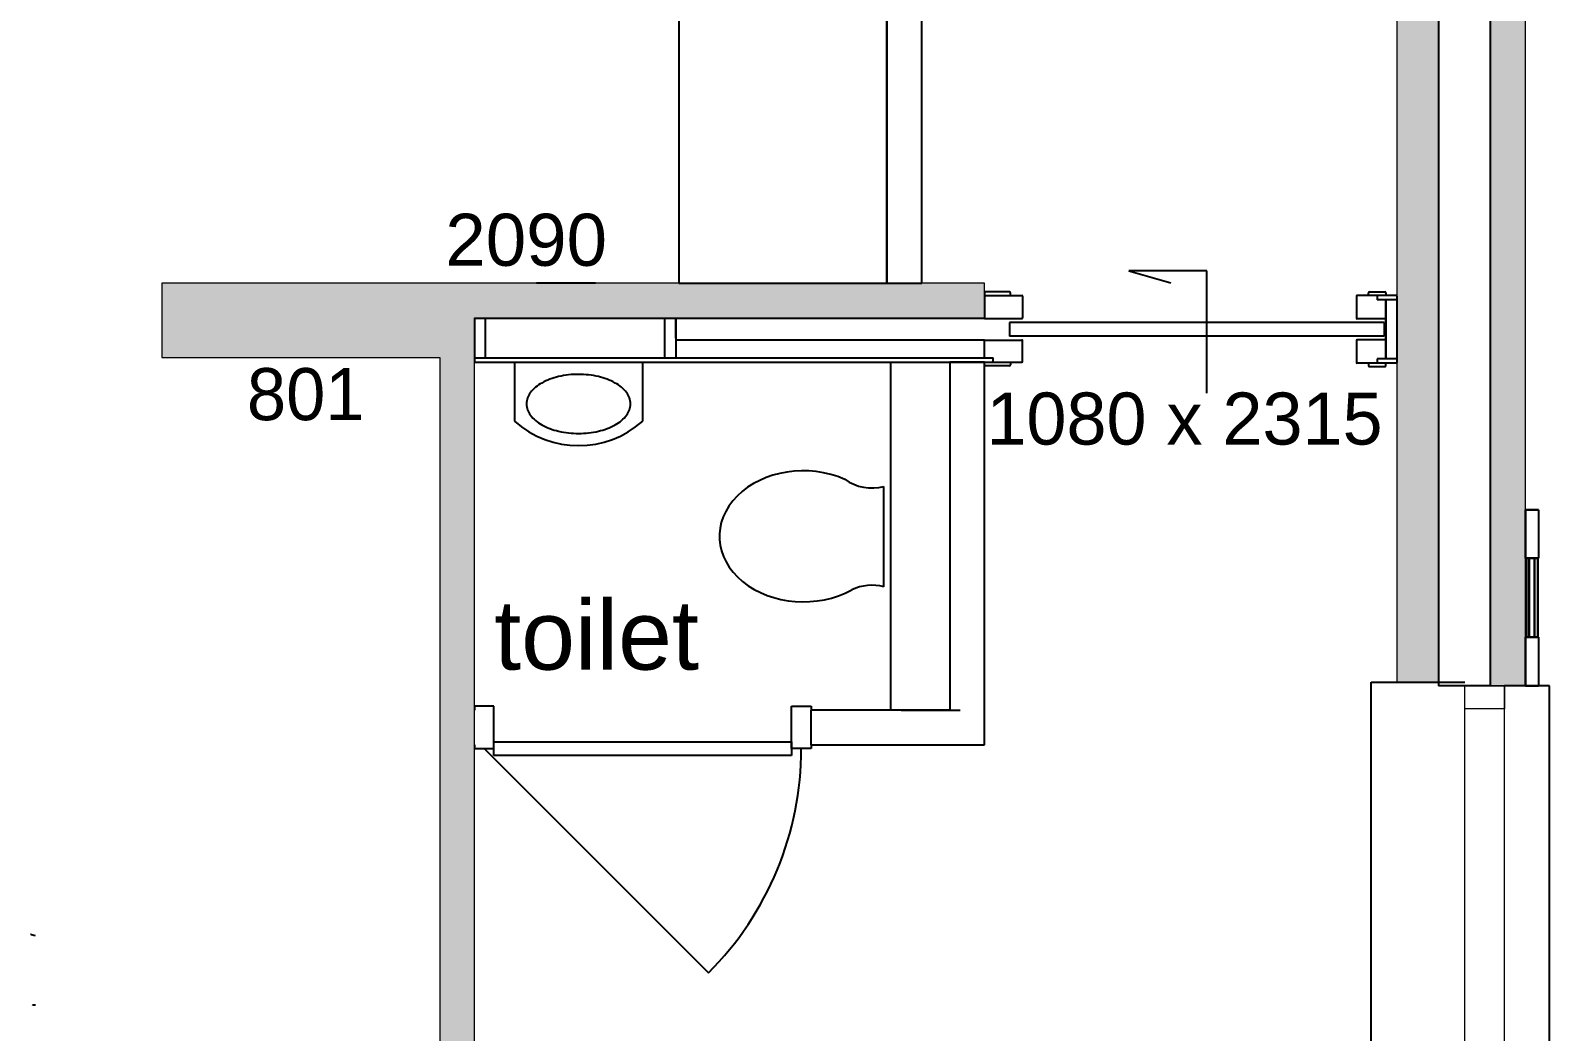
# Model space of a CAD drawing. Header units: millimetres. Extents: x 0 to 59350, y 0 to 29700.
# Drawn here: x 16511 to 18700, y 10835 to 12277 of the extents above; entities that cross this region are included whole.
import ezdxf

# ---------------------------------------------------------------- set-up
doc = ezdxf.new("R2010")
doc.units = ezdxf.units.MM
doc.linetypes.add('PUNKT2_S9', pattern=[1, 0, -1])
doc.linetypes.add('VERDECKT2_S2', pattern=[2.7, 2, -0.7])
doc.layers.add('Standard', color=7, linetype='Continuous', lineweight=25)
doc.styles.add('ARIAL', font='arial.ttf')

msp = doc.modelspace()

# ---------------------------------------------------------------- hatches: boundary and pattern name
at = {"layer": 'Standard', "linetype": 'PUNKT2_S9', "lineweight": 18}
h = msp.add_hatch(color=59, dxfattribs=at)
h.paths.add_polyline_path([(18665.5, 11333.1), (18665.5, 14538.1), (18615.5, 14488.1), (18615.5, 11333.1)])
h.paths.add_polyline_path([(18665.5, 7538.1), (18665.5, 8193.1), (18615.5, 8193.1), (18615.5, 7588.1)])
h.paths.add_polyline_path([(18615.5, 10778.1), (18615.5, 8748.1), (18665.5, 8748.1), (18665.5, 10778.1)])
h = msp.add_hatch(color=9, dxfattribs=at)
h.paths.add_polyline_path([(18540.5, 11338.1), (18540.5, 14413.1), (18480.5, 14353.1), (18480.5, 11338.1)])
h.paths.add_polyline_path([(18540.5, 8753.1), (18540.5, 10773.1), (18480.5, 10773.1), (18480.5, 8753.1)])
h.paths.add_polyline_path([(18540.5, 7663.1), (18540.5, 8188.1), (18480.5, 8188.1), (18480.5, 7723.1)])
for points in [[(17101, 11913.1), (16700.5, 11913.1), (16700.5, 11806.1), (17101, 11806.1)], [(17151, 11863.1), (17886, 11863.1), (17886, 11913.1), (17151, 11913.1)]]:
    msp.add_hatch(color=9, dxfattribs=at).paths.add_polyline_path(points)
h = msp.add_hatch(color=9, dxfattribs=at)
h.paths.add_polyline_path([(17151, 10762.9), (17151, 11913.1), (17101, 11913.1), (17101, 10762.9)])
h.paths.add_polyline_path([(17151, 9463.1), (17151, 9839.9), (17101, 9839.9), (17101, 9463.1)])

# ---------------------------------------------------------------- linework, layer by layer
at = {"layer": 'Standard', "color": 36, "linetype": 'Continuous', "lineweight": 18}
for p, q in [((18615.5, 14488.1), (18615.5, 11333.1)), ((18665.5, 11333.1), (18665.5, 14428.1)), ((18635.5, 11333.1), (18615.5, 11333.1)), ((18665.5, 11333.1), (18635.5, 11333.1))]:
    msp.add_line(p, q, dxfattribs=at)
at = {"layer": 'Standard', "color": 7, "linetype": 'Continuous', "lineweight": -3}
for p, q in [((18615.5, 11333.1), (18615.5, 14488.1)), ((17445.5, 13718.1), (17445.5, 11913.1)), ((17745.5, 11913.1), (17745.5, 13718.1)), ((17325.5, 11913.1), (17240.5, 11913.1)), ((17445.5, 11913.1), (17745.5, 11913.1)), ((17766, 11799.1), (17851, 11799.1)), ((18615.5, 11333.1), (18598, 11333.1)), ((17766, 11297.9), (17851, 11297.9)), ((17165, 11242.4), (17488.1, 10919.2))]:
    msp.add_line(p, q, dxfattribs=at)
at = {"layer": 'Standard', "color": 51, "linetype": 'Continuous', "lineweight": -3}
for p, q in [((18540.5, 14413.1), (18540.5, 11338.1)), ((18443.5, 10773.1), (18443.5, 11338.1)), ((18443.5, 11338.1), (18480.5, 11338.1)), ((18480.5, 11338.1), (18578.5, 11338.1)), ((18540.5, 11338.1), (18540.5, 11333.1)), ((18578.5, 11333.1), (18540.5, 11333.1)), ((18598, 11333.1), (18578.5, 11333.1))]:
    msp.add_line(p, q, dxfattribs=at)
at = {"layer": 'Standard', "color": 253, "linetype": 'Continuous', "lineweight": 18}
for p, q in [((18540.5, 11338.1), (18540.5, 14413.1)), ((18480.5, 14353.1), (18480.5, 11338.1)), ((18540.5, 11338.1), (18480.5, 11338.1))]:
    msp.add_line(p, q, dxfattribs=at)
at = {"layer": 'Standard', "color": 255, "linetype": 'Continuous', "lineweight": -3}
for p, q in [((17745.5, 13718.1), (17745.5, 11913.1)), ((17795.5, 11913.1), (17795.5, 13718.1)), ((17745.5, 11913.1), (17795.5, 11913.1)), ((17886, 11799.1), (17836, 11799.1)), ((17836, 11799.1), (17836, 11297.9)), ((17886, 11247.9), (17886, 11799.1)), ((17636, 11272.9), (17636, 11297.9)), ((17836, 11297.9), (17636, 11297.9)), ((17636, 11247.9), (17636, 11272.9)), ((17636, 11247.9), (17836, 11247.9)), ((17836, 11247.9), (17886, 11247.9))]:
    msp.add_line(p, q, dxfattribs=at)
at = {"layer": 'Standard', "color": 255, "linetype": 'Continuous', "lineweight": 18}
for p, q in [((17101, 11913.1), (16700.5, 11913.1)), ((16700.5, 11913.1), (16700.5, 11806.1)), ((17151, 11913.1), (17101, 11913.1)), ((17745.5, 11913.1), (17151, 11913.1)), ((17795.5, 11913.1), (17745.5, 11913.1)), ((17886, 11913.1), (17795.5, 11913.1)), ((17886, 11863.1), (17886, 11913.1)), ((17151, 11297.9), (17151, 11863.1)), ((17151, 11863.1), (17886, 11863.1)), ((16700.5, 11806.1), (17101, 11806.1)), ((17101, 11806.1), (17101, 10762.9)), ((17151, 11247.9), (17151, 11297.9)), ((17151, 10762.9), (17151, 11247.9))]:
    msp.add_line(p, q, dxfattribs=at)
at = {"layer": 'Standard', "color": 1, "linetype": 'Continuous', "lineweight": -3}
for p, q in [((18094.1, 11930.6), (18154.6, 11913.3)), ((18206.5, 11930.6), (18094.1, 11930.6)), ((18206.5, 11754.6), (18206.5, 11930.6))]:
    msp.add_line(p, q, dxfattribs=at)
at = {"layer": 'Standard', "color": 30, "linetype": 'Continuous', "lineweight": -3}
for p, q in [((17886, 11899.1), (17886, 11895.4)), ((17886, 11895.4), (17939.7, 11895.4)), ((17886, 11895.4), (17886, 11862.1)), ((17922.2, 11900.4), (17887.2, 11900.4)), ((17923.5, 11895.4), (17923.5, 11899.1)), ((17941, 11894.1), (17941, 11863.1)), ((17941, 11894.1), (17941, 11863.4)), ((18422, 11894.1), (18422, 11863.1)), ((18452.2, 11895.4), (18423.2, 11895.4)), ((18439.5, 11895.4), (18439.5, 11899.1)), ((18440.7, 11900.4), (18463.2, 11900.4)), ((18452, 11895.4), (18452, 11889.1)), ((18480.5, 11895.4), (18452, 11895.4)), ((18480.5, 11889.1), (18452, 11889.1)), ((18464.5, 11899.1), (18464.5, 11895.4)), ((18464.5, 11889.1), (18464.5, 11861.9)), ((18480.5, 11894.4), (18480.5, 11798.9)), ((18464.5, 11888.1), (18464.5, 11805.1)), ((18464.5, 11805.1), (18464.5, 11888.1)), ((17886, 11862.1), (17151, 11862.1)), ((17151, 11861.1), (17151, 11833.9)), ((17151, 11861.1), (17151, 11798.9)), ((17167, 11833.9), (17167, 11861)), ((17167, 11805.1), (17167, 11861)), ((17425, 11861), (17425, 11833.9)), ((17425, 11861), (17425, 11805.4)), ((17441, 11833.9), (17441, 11861)), ((17441, 11861), (17441, 11805.4)), ((17886, 11862.1), (17939.7, 11862.1)), ((18462, 11856.6), (17922, 11856.6)), ((17922, 11856.6), (17922, 11836.6)), ((18464.5, 11861.9), (18423.2, 11861.9)), ((18462, 11856.6), (18462, 11836.6)), ((18462, 11856.6), (18462, 11836.6)), ((17886, 11831.1), (17441, 11831.1)), ((17886, 11831.1), (17939.7, 11831.1)), ((17886, 11805.4), (17886, 11831.1)), ((18462, 11836.6), (17922, 11836.6)), ((17941, 11799.1), (17941, 11830.1)), ((17941, 11799.1), (17941, 11829.9)), ((18422, 11830.1), (18422, 11799.1)), ((18464.5, 11831.4), (18423.2, 11831.4)), ((18464.5, 11831.4), (18464.5, 11804.1)), ((17151, 11805.4), (17898.5, 11805.4)), ((17898.5, 11799.1), (17898.5, 11805.4)), ((18452, 11804.1), (18452, 11797.9)), ((18480.5, 11804.1), (18452, 11804.1)), ((17151, 11799.1), (17885.5, 11799.1)), ((17886, 11799.1), (17939.7, 11799.1)), ((17886, 11795.4), (17886, 11799.1)), ((17922.2, 11794.1), (17887.2, 11794.1)), ((17923.5, 11799.1), (17923.5, 11795.4)), ((18452.2, 11797.9), (18423.2, 11797.9)), ((18439.5, 11797.9), (18439.5, 11794.1)), ((18440.7, 11792.9), (18463.2, 11792.9)), ((18480.5, 11797.9), (18452, 11797.9)), ((18464.5, 11794.1), (18464.5, 11797.9))]:
    msp.add_line(p, q, dxfattribs=at)
at = {"layer": 'Standard', "color": 5, "linetype": 'Continuous', "lineweight": -3}
for p, q in [((17208.5, 11799.1), (17208.5, 11714.1)), ((17393.5, 11714.1), (17393.5, 11799.1)), ((17751, 11297.9), (17751, 11799.1)), ((17741, 11475.7), (17741, 11620))]:
    msp.add_line(p, q, dxfattribs=at)
at = {"layer": 'Standard', "color": 16, "linetype": 'Continuous', "lineweight": -3}
for p, q in [((18665.5, 11586.6), (18684.5, 11586.6)), ((18684.5, 11586.6), (18665.5, 11586.6)), ((18665.5, 11516.6), (18665.5, 11586.6)), ((18665.5, 11586.6), (18665.5, 11516.6)), ((18684.5, 11586.6), (18684.5, 11516.6)), ((18684.5, 11586.6), (18684.5, 11516.6)), ((18684.5, 11516.6), (18665.5, 11516.6)), ((18665.5, 11516.6), (18684.5, 11516.6)), ((18683.5, 11516.6), (18667, 11516.6)), ((18667, 11516.6), (18667, 11403.1)), ((18667, 11403.1), (18667, 11516.6)), ((18667, 11516.6), (18683.5, 11516.6)), ((18683.5, 11516.6), (18667, 11516.6)), ((18667, 11516.6), (18667, 11403.1)), ((18667, 11403.1), (18667, 11516.6)), ((18667, 11516.6), (18683.5, 11516.6)), ((18683.5, 11403.1), (18683.5, 11516.6)), ((18683.5, 11516.6), (18683.5, 11403.1)), ((18683.5, 11403.1), (18683.5, 11516.6)), ((18683.5, 11516.6), (18683.5, 11403.1)), ((18665.5, 11403.1), (18684.5, 11403.1)), ((18684.5, 11403.1), (18665.5, 11403.1)), ((18665.5, 11333.1), (18665.5, 11403.1)), ((18665.5, 11403.1), (18665.5, 11333.1)), ((18667, 11403.1), (18683.5, 11403.1)), ((18683.5, 11403.1), (18667, 11403.1)), ((18667, 11403.1), (18683.5, 11403.1)), ((18683.5, 11403.1), (18667, 11403.1)), ((18684.5, 11403.1), (18684.5, 11333.1)), ((18684.5, 11403.1), (18684.5, 11333.1)), ((18684.5, 11333.1), (18665.5, 11333.1)), ((18665.5, 11333.1), (18684.5, 11333.1))]:
    msp.add_line(p, q, dxfattribs=at)
at = {"layer": 'Standard', "color": 14, "linetype": 'Continuous', "lineweight": -3}
for p, q in [((18671.2, 11403.1), (18671.2, 11516.6)), ((18671.2, 11516.6), (18671.2, 11403.1)), ((18678.7, 11516.6), (18671.2, 11516.6)), ((18671.2, 11516.6), (18678.7, 11516.6)), ((18678.7, 11516.6), (18678.7, 11403.1)), ((18678.7, 11403.1), (18678.7, 11516.6)), ((18671.2, 11403.1), (18678.7, 11403.1)), ((18671.2, 11403.1), (18678.7, 11403.1))]:
    msp.add_line(p, q, dxfattribs=at)
at = {"layer": 'Standard', "color": 2, "linetype": 'Continuous', "lineweight": 18}
for p, q in [((18578.5, 11299.6), (18578.5, 11333.1)), ((18578.5, 11333.1), (18635.5, 11333.1)), ((18578.5, 10778.1), (18578.5, 11333.1)), ((18635.5, 11333.1), (18635.5, 11299.6)), ((18635.5, 10778.1), (18635.5, 11333.1)), ((18635.5, 11299.6), (18578.5, 11299.6))]:
    msp.add_line(p, q, dxfattribs=at)
at = {"layer": 'Standard', "color": 117, "linetype": 'Continuous', "lineweight": -3}
for p, q in [((18700.5, 11333.1), (18635.5, 11333.1)), ((18700.5, 10778.1), (18700.5, 11333.1))]:
    msp.add_line(p, q, dxfattribs=at)
at = {"layer": 'Standard', "color": 131, "linetype": 'Continuous', "lineweight": 25}
for p, q in [((17179, 11303.4), (17151, 11303.4)), ((17151, 11303.4), (17151, 11297.9)), ((17179, 11242.4), (17179, 11303.4)), ((17608, 11242.4), (17608, 11303.4)), ((17608, 11303.4), (17636, 11303.4)), ((17636, 11303.4), (17636, 11297.9)), ((17151, 11247.9), (17151, 11242.4)), ((17151, 11242.4), (17179, 11242.4)), ((17179, 11232.4), (17179, 11252.4)), ((17179, 11252.4), (17608, 11252.4)), ((17608, 11232.4), (17179, 11232.4)), ((17608, 11252.4), (17608, 11232.4)), ((17636, 11242.4), (17608, 11242.4)), ((17636, 11247.9), (17636, 11242.4))]:
    msp.add_line(p, q, dxfattribs=at)
at = {"layer": 'Standard', "color": 5, "linetype": 'VERDECKT2_S2', "lineweight": -3}
for p, q in [((16514.7, 10973.7), (16511, 10974.8)), ((16518.4, 10972.6), (16514.7, 10973.7)), ((16515.8, 10872.7), (16513.1, 10872.5)), ((16518.4, 10872.9), (16515.8, 10872.7))]:
    msp.add_line(p, q, dxfattribs=at)
at = {"layer": 'Standard', "color": 30, "linetype": 'Continuous', "lineweight": -3}
for centre, start, end in [((17887.2, 11899.1), 90, 180), ((17922.2, 11899.1), 0, 90), ((17939.7, 11894.1), 0, 90), ((18423.2, 11894.1), 90, 180), ((18440.7, 11899.1), 90, 180), ((18463.2, 11899.1), 0, 90), ((17939.7, 11863.4), 270, 0), ((18423.2, 11863.1), 180, 270), ((17939.7, 11829.9), 0, 90), ((18423.2, 11830.1), 90, 180), ((17887.2, 11795.4), 180, 270), ((17922.2, 11795.4), 270, 0), ((17939.7, 11800.4), 270, 0), ((18423.2, 11799.1), 180, 270), ((18440.7, 11794.1), 180, 270), ((18463.2, 11794.1), 270, 0)]:
    msp.add_arc(centre, 1.25, start, end, dxfattribs=at)
at = {"layer": 'Standard', "color": 5, "linetype": 'Continuous', "lineweight": -3}
for centre, radius, start, end in [((17300.6, 11656.1), 125.6, 89.8264, 103.0358), ((17301.4, 11656), 125.6, 76.9653, 90.1747), ((17271.8, 11724.5), 50.6, 118.1429, 142.4387), ((17292.2, 11689), 91.6, 102.5795, 118.9089), ((17309.7, 11689), 91.6, 61.0911, 77.4205), ((17330.1, 11724.5), 50.6, 37.5613, 61.857), ((17253.7, 11738.5), 27.8, 142.5731, 178.7386), ((17253.7, 11739.7), 27.8, 181.2614, 217.4269), ((17348.2, 11738.5), 27.8, 1.2457, 37.4112), ((17348.2, 11739.7), 27.8, 322.5888, 358.7543), ((17301, 11818.8), 139.7, 228.549, 311.451), ((17271.8, 11753.7), 50.6, 217.5613, 241.8571), ((17330.1, 11753.7), 50.6, 298.143, 322.4387), ((17292.2, 11789.2), 91.6, 241.0911, 257.4205), ((17300.6, 11822.2), 125.6, 256.9642, 270.1736), ((17301.4, 11822.2), 125.6, 269.8253, 283.0347), ((17309.7, 11789.2), 91.6, 282.5795, 298.9089)]:
    msp.add_arc(centre, radius, start, end, dxfattribs=at)
at = {"layer": 'Standard', "color": 7, "linetype": 'Continuous', "lineweight": -3}
msp.add_arc((17165, 11242.4), 457, 315, 0, dxfattribs=at)
at = {"layer": 'Standard', "color": 5, "linetype": 'Continuous', "lineweight": -3}
for centre, major_axis, ratio, start_param, end_param in [((17625, 11548.3), (-121, 0), 0.779971, 4.196708, 8.469459), ((17724.1, 11688.5), (0, 70.6), 0.979381, 2.535836, 3.388596), ((17724.1, 11407.2), (0, 70.6), 0.979381, 6.036182, 6.718777)]:
    msp.add_ellipse(centre, major_axis=major_axis, ratio=ratio, start_param=start_param, end_param=end_param, dxfattribs=at)

# ---------------------------------------------------------------- texts
at = {"layer": 'Standard', "color": 7, "linetype": 'Continuous', "lineweight": 18, "char_height": 75, "attachment_point": 7, "style": 'ARIAL'}
for s, insert, width in [('\\W1.00;2090', (17109, 11937), 272.672), ('\\W0.97;801', (16823, 11714.6), 212.665)]:
    msp.add_mtext(s, dxfattribs=dict(at, insert=insert, width=width))
at = {"layer": 'Standard', "color": 7, "linetype": 'Continuous', "lineweight": -3, "attachment_point": 7, "style": 'ARIAL'}
for s, insert, char_height, width in [('\\W0.99;1080\\~x\\~2315', (17888.8, 11679.4), 75, 616.938), ('\\W1.00;toilet', (17179.4, 11354.8), 100, 346.729)]:
    msp.add_mtext(s, dxfattribs=dict(at, insert=insert, char_height=char_height, width=width))

doc.saveas('drawing.dxf')
